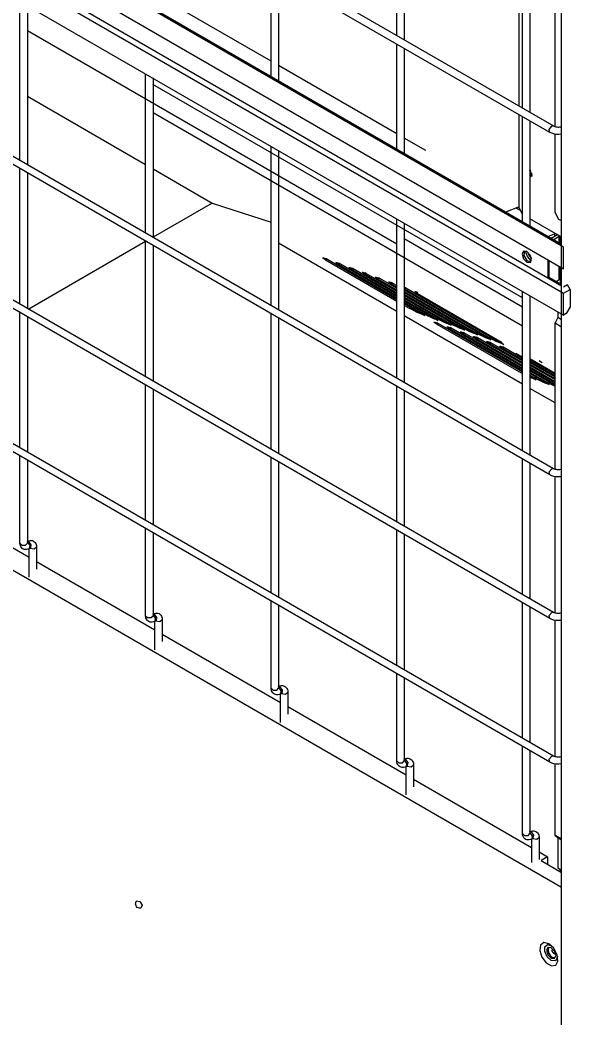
# Model space of a CAD drawing. Extents: x 594 to 813, y 174 to 240.
# Drawn here: x 762.632 to 764.123, y 197.816 to 200.519 of the extents above; entities that cross this region are included whole.
import ezdxf

# ---------------------------------------------------------------- set-up
doc = ezdxf.new("R2010")
doc.units = 0
doc.header["$MEASUREMENT"] = 0
doc.layers.add('AC.REF(S). PIPING', color=3, linetype='CONTINUOUS', lineweight=30)
doc.layers.add('LG-Product', color=3, linetype='CONTINUOUS')

# ---------------------------------------------------------------- blocks, each defined once
blk = doc.blocks.new('UW1-4')
at = {"layer": 'LG-Product', "color": 3, "linetype": 'Continuous'}
for p, q in [((3808.5, 4470.32), (3383.26, 4224.81)), ((3384.27, 4223.07), (3809.5, 4468.58)), ((3380.57, 4192), (3810.42, 4440.17)), ((3381.11, 4192.72), (3809.71, 4440.17)), ((3380.57, 4186.06), (3810.42, 4434.23)), ((3810.42, 4427.68), (3380.57, 4179.51)), ((3384.83, 4183.6), (3804.74, 4426.04)), ((3810.42, 4421.74), (3380.57, 4173.57)), ((3808.5, 4377.56), (3383.26, 4132.05)), ((3384.27, 4130.32), (3809.5, 4375.83)), ((3381.1, 3755.34), (3381.1, 4346.7)), ((3808.5, 4338.66), (3383.26, 4093.15)), ((3384.27, 4091.41), (3809.5, 4336.92)), ((3808.5, 4299.75), (3383.26, 4054.24)), ((3384.27, 4052.51), (3809.5, 4298.02)), ((3423.72, 4284.76), (3423.72, 4248.17)), ((3425.73, 4249.33), (3425.73, 4285.92)), ((3381.11, 4018.59), (3810.84, 4266.7)), ((3389.68, 4265.1), (3389.68, 4228.51)), ((3391.68, 4229.67), (3391.68, 4266.26)), ((3392.63, 4230.22), (3392.63, 4266.81)), ((3457.77, 4265.51), (3457.77, 4236.98)), ((3459.78, 4238.14), (3459.78, 4266.67)), ((3382.88, 4224.65), (3382.88, 4261.53)), ((3459.78, 4242.33), (3491.82, 4260.83)), ((3525.87, 4257.45), (3525.87, 4214.38)), ((3527.87, 4215.54), (3527.87, 4258.61)), ((3425.74, 4192.79), (3525.86, 4250.6)), ((3425.73, 4218.48), (3425.73, 4247.02)), ((3423.72, 4245.86), (3423.72, 4217.32)), ((3425.73, 4222.67), (3457.78, 4241.17)), ((3493.83, 4195.89), (3493.83, 4238.96)), ((3391.69, 4178.27), (3491.83, 4236.08)), ((3491.82, 4237.8), (3491.82, 4194.73)), ((3525.87, 4232.85), (3493.83, 4214.35)), ((3391.68, 4198.82), (3391.68, 4227.36)), ((3391.69, 4170.57), (3491.82, 4228.38)), ((3392.63, 4202.61), (3392.63, 4227.9)), ((3381.28, 4224.6), (3381.09, 4224.65)), ((3381.56, 4224.55), (3381.28, 4224.6)), ((3381.85, 4224.52), (3381.56, 4224.55)), ((3382.14, 4224.52), (3381.85, 4224.52)), ((3382.43, 4224.55), (3382.14, 4224.52)), ((3382.68, 4224.6), (3382.43, 4224.55)), ((3382.91, 4224.66), (3382.68, 4224.6)), ((3383.1, 4224.73), (3382.91, 4224.66)), ((3383.26, 4224.81), (3383.1, 4224.73)), ((3383.5, 4224.86), (3383.27, 4224.81)), ((3383.76, 4224.76), (3383.5, 4224.86)), ((3384.42, 4223.88), (3383.76, 4224.76)), ((3389.68, 4226.2), (3389.68, 4197.67)), ((3381.09, 4222.59), (3381.87, 4222.52)), ((3381.87, 4222.52), (3382.55, 4222.54)), ((3382.55, 4222.54), (3383.19, 4222.65)), ((3382.88, 4201.36), (3382.88, 4222.62)), ((3383.19, 4222.65), (3383.75, 4222.83)), ((3383.75, 4222.83), (3384.27, 4223.07)), ((3384.27, 4223.07), (3384.42, 4223.88)), ((3417.87, 4218.13), (3423.72, 4221.51)), ((3459.78, 4176.23), (3459.78, 4219.3)), ((3457.77, 4218.14), (3457.77, 4175.07)), ((3389.05, 4211.51), (3389.68, 4212.85)), ((3389.36, 4211.57), (3389.05, 4211.5)), ((3389.68, 4210.9), (3389.05, 4211.51)), ((3389.51, 4212.21), (3389.07, 4211.73)), ((3389.39, 4211.34), (3389.09, 4211.22)), ((3389.68, 4211.86), (3389.36, 4211.57)), ((3389.68, 4211.57), (3389.39, 4211.34)), ((3389.64, 4212.82), (3389.51, 4212.21)), ((3491.82, 4213.19), (3475.76, 4203.92)), ((3525.87, 4212.07), (3525.87, 4175.48)), ((3527.87, 4176.64), (3527.87, 4213.23)), ((3392.63, 4202.88), (3396.28, 4201.48)), ((3393.41, 4202.58), (3392.63, 4202.88)), ((3475.76, 4203.92), (3459.78, 4198.72)), ((3475.76, 4203.92), (3491.75, 4194.69)), ((3381.81, 4199.52), (3382.88, 4201.36)), ((3391.68, 4200.96), (3392.63, 4202.61)), ((3392.22, 4201.89), (3393.41, 4202.58)), ((3392.72, 4202.18), (3392.44, 4202.28)), ((3381.1, 4199.11), (3381.81, 4199.52)), ((3381.42, 4194.91), (3389.68, 4199.67)), ((3423.72, 4198.48), (3423.72, 4155.41)), ((3425.73, 4156.57), (3425.73, 4199.64)), ((3381.74, 4194.93), (3381.42, 4194.74)), ((3381.42, 4192.9), (3381.42, 4194.91)), ((3381.74, 4193.08), (3381.74, 4194.93)), ((3383.34, 4194.01), (3381.74, 4194.93)), ((3382.17, 4195.34), (3383.91, 4194.33)), ((3383.02, 4195.83), (3383.02, 4195.56)), ((3384.83, 4194.87), (3383.02, 4195.56)), ((3383.02, 4195.56), (3383.02, 4194.89)), ((3384.14, 4194.47), (3383.02, 4194.89)), ((3391.69, 4175.7), (3423.72, 4194.2)), ((3425.73, 4174.57), (3457.77, 4193.07)), ((3491.82, 4192.41), (3491.82, 4155.83)), ((3493.83, 4156.98), (3493.83, 4193.57)), ((3493.83, 4193.49), (3525.44, 4175.23)), ((3380.57, 4186.06), (3380.57, 4192)), ((3389.26, 4188.62), (3389.63, 4189.84)), ((3389.91, 4189.68), (3389.29, 4188.94)), ((3389.31, 4188.26), (3390.34, 4189.43)), ((3389.63, 4189.84), (3390.5, 4190.77)), ((3390.24, 4190.58), (3389.91, 4189.68)), ((3390.34, 4189.43), (3390.84, 4190.91)), ((3390.5, 4190.77), (3391.38, 4190.86)), ((3391.32, 4189.76), (3390.55, 4188.42)), ((3391.19, 4190.93), (3391.32, 4189.76)), ((3391.38, 4190.86), (3391.74, 4190.05)), ((3391.74, 4190.05), (3391.38, 4188.83)), ((3381.74, 4183.21), (3381.74, 4186.74)), ((3384.47, 4183.81), (3384.47, 4188.31)), ((3384.83, 4188.52), (3384.83, 4183.6)), ((3389.63, 4187.82), (3389.26, 4188.62)), ((3390.55, 4188.42), (3389.47, 4187.95)), ((3390.5, 4187.9), (3389.63, 4187.82)), ((3391.38, 4188.83), (3390.5, 4187.9)), ((3444.74, 4188.83), (3425.73, 4177.85)), ((3445.09, 4188.57), (3425.73, 4177.39)), ((3441.17, 4187.52), (3425.73, 4178.6)), ((3441.52, 4187.26), (3425.73, 4178.14)), ((3441.17, 4187.52), (3441.47, 4187.63)), ((3441.17, 4187.52), (3441.42, 4187.2)), ((3441.45, 4187.4), (3441.44, 4187.18)), ((3441.47, 4187.63), (3441.45, 4187.4)), ((3442.07, 4187.82), (3441.47, 4187.63)), ((3441.52, 4187.26), (3441.96, 4187.52)), ((3441.96, 4187.52), (3442.21, 4187.71)), ((3442.28, 4187.82), (3442.07, 4187.82)), ((3442.21, 4187.71), (3442.28, 4187.82)), ((3444.74, 4188.83), (3445.04, 4188.94)), ((3444.74, 4188.83), (3444.99, 4188.51)), ((3445.02, 4188.71), (3445.01, 4188.49)), ((3445.04, 4188.94), (3445.02, 4188.71)), ((3445.64, 4189.13), (3445.04, 4188.94)), ((3445.09, 4188.57), (3445.53, 4188.83)), ((3445.53, 4188.83), (3445.78, 4189.02)), ((3445.85, 4189.13), (3445.64, 4189.13)), ((3445.78, 4189.02), (3445.85, 4189.13)), ((3381.42, 4182.04), (3381.42, 4186.55)), ((3437.61, 4186.21), (3425.73, 4179.35)), ((3437.95, 4185.95), (3425.73, 4178.89)), ((3434.04, 4184.9), (3425.73, 4180.1)), ((3434.38, 4184.64), (3425.73, 4179.64)), ((3434.04, 4184.9), (3434.33, 4185.01)), ((3434.04, 4184.9), (3434.29, 4184.58)), ((3434.32, 4184.78), (3434.3, 4184.56)), ((3434.33, 4185.01), (3434.32, 4184.78)), ((3434.93, 4185.2), (3434.33, 4185.01)), ((3434.38, 4184.64), (3434.82, 4184.91)), ((3434.82, 4184.91), (3435.07, 4185.09)), ((3435.14, 4185.2), (3434.93, 4185.2)), ((3435.07, 4185.09), (3435.14, 4185.2)), ((3437.61, 4186.21), (3437.9, 4186.32)), ((3437.61, 4186.21), (3437.85, 4185.89)), ((3437.89, 4186.09), (3437.87, 4185.87)), ((3437.9, 4186.32), (3437.89, 4186.09)), ((3438.5, 4186.51), (3437.9, 4186.32)), ((3437.95, 4185.95), (3438.39, 4186.22)), ((3438.39, 4186.22), (3438.64, 4186.4)), ((3438.71, 4186.51), (3438.5, 4186.51)), ((3438.64, 4186.4), (3438.71, 4186.51)), ((3378.8, 4180.53), (3379.51, 4181.76)), ((3379.51, 4181.76), (3380.57, 4181.15)), ((3381.1, 4181.86), (3384.47, 4183.81)), ((3381.1, 4181.45), (3384.83, 4183.6)), ((3381.74, 4183.21), (3381.42, 4183.03)), ((3382.59, 4182.72), (3381.74, 4183.21)), ((3384.47, 4183.81), (3384.83, 4183.6)), ((3430.47, 4183.59), (3425.73, 4180.85)), ((3430.81, 4183.33), (3425.73, 4180.39)), ((3426.9, 4182.28), (3425.73, 4181.6)), ((3427.24, 4182.02), (3425.73, 4181.14)), ((3426.9, 4182.28), (3427.19, 4182.39)), ((3426.9, 4182.28), (3427.15, 4181.96)), ((3427.18, 4182.17), (3427.16, 4181.95)), ((3427.19, 4182.39), (3427.18, 4182.17)), ((3427.79, 4182.58), (3427.19, 4182.39)), ((3427.24, 4182.02), (3427.68, 4182.29)), ((3427.68, 4182.29), (3427.94, 4182.47)), ((3428.01, 4182.58), (3427.79, 4182.58)), ((3427.94, 4182.47), (3428.01, 4182.58)), ((3430.47, 4183.59), (3430.76, 4183.7)), ((3430.47, 4183.59), (3430.72, 4183.27)), ((3430.75, 4183.48), (3430.73, 4183.26)), ((3430.76, 4183.7), (3430.75, 4183.48)), ((3431.36, 4183.89), (3430.76, 4183.7)), ((3430.81, 4183.33), (3431.25, 4183.6)), ((3431.25, 4183.6), (3431.51, 4183.78)), ((3431.58, 4183.89), (3431.36, 4183.89)), ((3431.51, 4183.78), (3431.58, 4183.89)), ((3378.8, 4180.53), (3378.8, 4175.82)), ((3380.57, 4179.51), (3378.8, 4180.53)), ((3380.57, 4173.57), (3380.57, 4179.51)), ((3389.68, 4178.83), (3389.68, 4135.75)), ((3391.68, 4136.91), (3391.68, 4179.98)), ((3423.33, 4180.97), (3396.73, 4165.61)), ((3420.11, 4179.4), (3397.2, 4166.17)), ((3423.72, 4180.45), (3400.3, 4166.92)), ((3423.68, 4180.71), (3400.76, 4167.48)), ((3423.72, 4179.7), (3403.87, 4168.23)), ((3423.72, 4179.99), (3404.33, 4168.79)), ((3423.72, 4178.94), (3407.44, 4169.54)), ((3423.72, 4179.23), (3407.9, 4170.1)), ((3420.65, 4179.96), (3420.06, 4179.77)), ((3420.11, 4179.4), (3420.55, 4179.67)), ((3420.55, 4179.67), (3420.8, 4179.85)), ((3420.87, 4179.96), (3420.65, 4179.96)), ((3420.8, 4179.85), (3420.87, 4179.96)), ((3423.33, 4180.97), (3423.63, 4181.08)), ((3423.33, 4180.97), (3423.58, 4180.65)), ((3423.61, 4180.86), (3423.59, 4180.64)), ((3423.63, 4181.08), (3423.61, 4180.86)), ((3423.72, 4181.11), (3423.63, 4181.08)), ((3423.72, 4178.19), (3411.01, 4170.85)), ((3423.72, 4178.48), (3411.47, 4171.41)), ((3423.73, 4177.44), (3414.58, 4172.16)), ((3423.73, 4177.73), (3415.04, 4172.72)), ((3423.72, 4176.69), (3418.14, 4173.47)), ((3423.72, 4176.98), (3418.61, 4174.03)), ((3423.72, 4176.23), (3422.18, 4175.34)), ((3378.8, 4175.82), (3379.86, 4173.98)), ((3379.86, 4173.98), (3380.57, 4173.57)), ((3382.13, 4174.47), (3382.13, 4172.92)), ((3391.68, 4154.91), (3423.72, 4173.41)), ((3416.64, 4173.02), (3417.45, 4173.41)), ((3417.45, 4173.41), (3418.12, 4173.76)), ((3418.12, 4173.76), (3418.61, 4174.03)), ((3418.14, 4173.47), (3418.44, 4173.58)), ((3418.44, 4173.58), (3419.28, 4173.92)), ((3419.28, 4173.92), (3420.21, 4174.33)), ((3420.21, 4174.33), (3421.02, 4174.72)), ((3421.02, 4174.72), (3421.69, 4175.07)), ((3421.69, 4175.07), (3422.18, 4175.34)), ((3459.78, 4137.33), (3459.78, 4173.91)), ((3525.87, 4173.16), (3525.87, 4136.58)), ((3527.87, 4137.73), (3527.87, 4174.32)), ((3381.1, 4172.33), (3382.13, 4172.92)), ((3382.88, 4171.47), (3381.1, 4170.44)), ((3382.13, 4172.92), (3382.88, 4171.47)), ((3382.88, 4131.89), (3382.88, 4171.47)), ((3414.6, 4171.42), (3391.68, 4158.19)), ((3414.94, 4171.16), (3392.03, 4157.93)), ((3409.51, 4170.4), (3410.31, 4170.79)), ((3410.31, 4170.79), (3410.98, 4171.14)), ((3410.98, 4171.14), (3411.47, 4171.41)), ((3411.01, 4170.85), (3411.3, 4170.96)), ((3411.3, 4170.96), (3412.15, 4171.3)), ((3412.15, 4171.3), (3413.07, 4171.71)), ((3413.07, 4171.71), (3413.88, 4172.1)), ((3413.88, 4172.1), (3414.55, 4172.45)), ((3414.55, 4172.45), (3415.04, 4172.72)), ((3414.58, 4172.16), (3414.87, 4172.27)), ((3414.6, 4171.42), (3414.89, 4171.53)), ((3414.6, 4171.42), (3414.85, 4171.11)), ((3414.88, 4171.31), (3414.86, 4171.09)), ((3414.87, 4172.27), (3415.71, 4172.61)), ((3414.89, 4171.53), (3414.88, 4171.31)), ((3415.49, 4171.72), (3414.89, 4171.53)), ((3414.94, 4171.16), (3415.38, 4171.43)), ((3415.38, 4171.43), (3415.64, 4171.62)), ((3415.71, 4171.72), (3415.49, 4171.72)), ((3415.64, 4171.62), (3415.71, 4171.72)), ((3415.71, 4172.61), (3416.64, 4173.02)), ((3457.77, 4172.75), (3457.77, 4136.17)), ((3411.03, 4170.11), (3391.68, 4158.94)), ((3411.38, 4169.85), (3391.68, 4158.48)), ((3407.46, 4168.8), (3391.68, 4159.69)), ((3407.81, 4168.54), (3391.68, 4159.23)), ((3401.44, 4167.37), (3402.37, 4167.78)), ((3402.37, 4167.78), (3403.17, 4168.17)), ((3403.17, 4168.17), (3403.84, 4168.52)), ((3403.84, 4168.52), (3404.33, 4168.79)), ((3403.87, 4168.23), (3404.16, 4168.34)), ((3404.16, 4168.34), (3405.01, 4168.68)), ((3404.78, 4167.79), (3404.19, 4167.6)), ((3405, 4167.79), (3404.78, 4167.79)), ((3404.93, 4167.69), (3405, 4167.79)), ((3405.01, 4168.68), (3405.94, 4169.09)), ((3405.94, 4169.09), (3406.74, 4169.48)), ((3406.74, 4169.48), (3407.41, 4169.83)), ((3407.41, 4169.83), (3407.9, 4170.1)), ((3407.44, 4169.54), (3407.73, 4169.65)), ((3407.46, 4168.8), (3407.76, 4168.91)), ((3407.46, 4168.8), (3407.71, 4168.49)), ((3407.74, 4168.69), (3407.72, 4168.47)), ((3407.73, 4169.65), (3408.58, 4169.99)), ((3407.76, 4168.91), (3407.74, 4168.69)), ((3408.35, 4169.1), (3407.76, 4168.91)), ((3407.81, 4168.54), (3408.24, 4168.81)), ((3408.24, 4168.81), (3408.5, 4169)), ((3408.57, 4169.1), (3408.35, 4169.1)), ((3408.5, 4169), (3408.57, 4169.1)), ((3408.58, 4169.99), (3409.51, 4170.4)), ((3411.03, 4170.11), (3411.33, 4170.22)), ((3411.03, 4170.11), (3411.28, 4169.8)), ((3411.31, 4170), (3411.29, 4169.78)), ((3411.33, 4170.22), (3411.31, 4170)), ((3411.92, 4170.41), (3411.33, 4170.22)), ((3411.38, 4169.85), (3411.81, 4170.12)), ((3411.81, 4170.12), (3412.07, 4170.31)), ((3412.14, 4170.41), (3411.92, 4170.41)), ((3412.07, 4170.31), (3412.14, 4170.41)), ((3403.89, 4167.49), (3391.68, 4160.45)), ((3404.24, 4167.23), (3391.68, 4159.98)), ((3400.32, 4166.18), (3391.68, 4161.2)), ((3400.67, 4165.92), (3391.68, 4160.74)), ((3396.73, 4165.61), (3397.03, 4165.72)), ((3397.03, 4165.72), (3397.87, 4166.06)), ((3397.64, 4165.17), (3397.05, 4164.98)), ((3397.54, 4164.88), (3397.79, 4165.07)), ((3397.86, 4165.17), (3397.64, 4165.17)), ((3397.79, 4165.07), (3397.86, 4165.17)), ((3397.87, 4166.06), (3398.8, 4166.47)), ((3398.8, 4166.47), (3399.61, 4166.86)), ((3399.61, 4166.86), (3400.27, 4167.21)), ((3400.27, 4167.21), (3400.76, 4167.48)), ((3400.3, 4166.92), (3400.6, 4167.03)), ((3400.32, 4166.18), (3400.62, 4166.29)), ((3400.32, 4166.18), (3400.57, 4165.87)), ((3400.6, 4166.07), (3400.58, 4165.85)), ((3400.6, 4167.03), (3401.44, 4167.37)), ((3400.62, 4166.29), (3400.6, 4166.07)), ((3401.21, 4166.48), (3400.62, 4166.29)), ((3400.67, 4165.92), (3401.11, 4166.19)), ((3401.11, 4166.19), (3401.36, 4166.38)), ((3401.43, 4166.48), (3401.21, 4166.48)), ((3401.36, 4166.38), (3401.43, 4166.48)), ((3403.89, 4167.49), (3404.19, 4167.6)), ((3403.89, 4167.49), (3404.14, 4167.18)), ((3404.17, 4167.38), (3404.15, 4167.16)), ((3404.19, 4167.6), (3404.17, 4167.38)), ((3404.24, 4167.23), (3404.68, 4167.5)), ((3404.68, 4167.5), (3404.93, 4167.69)), ((3396.75, 4164.87), (3391.68, 4161.95)), ((3397.1, 4164.61), (3391.68, 4161.49)), ((3393.53, 4163.3), (3391.68, 4162.24)), ((3396.75, 4164.87), (3397.05, 4164.98)), ((3396.75, 4164.87), (3397, 4164.56)), ((3397.03, 4164.76), (3397.01, 4164.54)), ((3397.05, 4164.98), (3397.03, 4164.76)), ((3397.1, 4164.61), (3397.54, 4164.88)), ((3389.68, 4161.83), (3382.88, 4157.9)), ((3389.68, 4161.54), (3382.88, 4157.61)), ((3389.68, 4161.08), (3382.88, 4157.15)), ((3389.68, 4160.79), (3382.88, 4156.86)), ((3389.68, 4160.33), (3382.88, 4156.4)), ((3389.68, 4160.04), (3382.88, 4156.11)), ((3386.39, 4160.68), (3386.83, 4160.95)), ((3386.83, 4160.95), (3387.14, 4161.23)), ((3389.68, 4159.58), (3382.88, 4155.65)), ((3389.68, 4159.29), (3382.88, 4155.36)), ((3389.68, 4158.83), (3382.88, 4154.9)), ((3389.68, 4158.54), (3382.88, 4154.61)), ((3389.68, 4157.79), (3384.43, 4154.76)), ((3389.68, 4158.08), (3384.89, 4155.31)), ((3389.68, 4157.03), (3388, 4156.07)), ((3389.68, 4157.32), (3388.46, 4156.62)), ((3391.68, 4157.74), (3392.03, 4157.93)), ((3382.88, 4154.28), (3382.93, 4154.31)), ((3382.93, 4154.31), (3383.74, 4154.7)), ((3383.74, 4154.7), (3384.4, 4155.04)), ((3384.4, 4155.04), (3384.89, 4155.31)), ((3384.43, 4154.76), (3384.73, 4154.86)), ((3384.73, 4154.86), (3385.57, 4155.2)), ((3385.57, 4155.2), (3386.5, 4155.62)), ((3386.5, 4155.62), (3387.3, 4156.01)), ((3387.3, 4156.01), (3387.97, 4156.35)), ((3387.97, 4156.35), (3388.46, 4156.62)), ((3388, 4156.07), (3388.29, 4156.17)), ((3388.29, 4156.17), (3389.14, 4156.51)), ((3389.14, 4156.51), (3389.68, 4156.75)), ((3425.73, 4117.67), (3425.73, 4154.25)), ((3493.83, 4118.08), (3493.83, 4154.66)), ((3382.88, 4149.83), (3389.68, 4153.75)), ((3423.72, 4153.1), (3423.72, 4116.51)), ((3491.82, 4153.51), (3491.82, 4116.92)), ((3576.85, 4137.74), (3525.39, 4108.03)), ((3527.87, 4111.83), (3527.87, 4135.42)), ((3389.68, 4133.44), (3389.68, 4096.85)), ((3391.68, 4098.01), (3391.68, 4134.6)), ((3457.77, 4133.85), (3457.77, 4097.26)), ((3459.78, 4098.42), (3459.78, 4135.01)), ((3525.87, 4134.26), (3525.87, 4111.83)), ((3381.28, 4131.84), (3381.09, 4131.89)), ((3381.56, 4131.79), (3381.28, 4131.84)), ((3381.85, 4131.77), (3381.56, 4131.79)), ((3382.14, 4131.77), (3381.85, 4131.77)), ((3382.43, 4131.79), (3382.14, 4131.77)), ((3382.68, 4131.84), (3382.43, 4131.79)), ((3382.55, 4129.79), (3383.19, 4129.9)), ((3382.91, 4131.9), (3382.68, 4131.84)), ((3383.1, 4131.97), (3382.91, 4131.9)), ((3383.26, 4132.05), (3383.1, 4131.97)), ((3383.19, 4129.9), (3383.75, 4130.07)), ((3383.5, 4132.1), (3383.27, 4132.05)), ((3383.76, 4132), (3383.5, 4132.1)), ((3383.75, 4130.07), (3384.27, 4130.32)), ((3384.42, 4131.12), (3383.76, 4132)), ((3384.27, 4130.32), (3384.42, 4131.12)), ((3381.09, 4129.83), (3381.87, 4129.76)), ((3381.87, 4129.76), (3382.55, 4129.79)), ((3382.88, 4092.99), (3382.88, 4129.86)), ((3423.72, 4114.19), (3423.72, 4077.61)), ((3425.73, 4078.76), (3425.73, 4115.35)), ((3491.82, 4114.6), (3491.82, 4092.18)), ((3493.83, 4092.18), (3493.83, 4115.76)), ((3523.39, 4111), (3523.38, 4110.81)), ((3523.41, 4111.19), (3523.39, 4111)), ((3523.49, 4111.48), (3523.41, 4111.19)), ((3523.61, 4111.76), (3523.49, 4111.48)), ((3523.78, 4112.01), (3523.61, 4111.76)), ((3523.99, 4112.22), (3523.78, 4112.01)), ((3524.24, 4112.39), (3523.99, 4112.22)), ((3524.52, 4112.51), (3524.24, 4112.39)), ((3524.83, 4112.57), (3524.52, 4112.51)), ((3524.8, 4111.36), (3525.45, 4112.24)), ((3524.95, 4110.56), (3524.8, 4111.36)), ((3525.15, 4112.56), (3524.83, 4112.57)), ((3525.56, 4112.48), (3525.15, 4112.56)), ((3525.15, 4111.16), (3525.81, 4112.04)), ((3525.3, 4110.35), (3525.15, 4111.16)), ((3525.45, 4112.24), (3525.67, 4112.33)), ((3525.95, 4112.29), (3525.56, 4112.48)), ((3525.67, 4112.33), (3525.87, 4112.33)), ((3525.81, 4112.04), (3525.84, 4112.06)), ((3525.84, 4112.06), (3525.87, 4112.07)), ((3525.87, 4111.83), (3525.86, 4111.79)), ((3526.37, 4111.33), (3525.87, 4111.83)), ((3527.37, 4111.33), (3526.37, 4111.33)), ((3527.87, 4111.83), (3527.37, 4111.33)), ((3527.65, 4110.89), (3527.77, 4111.17)), ((3527.77, 4111.17), (3527.84, 4111.46)), ((3527.84, 4111.46), (3527.87, 4111.64)), ((3527.87, 4111.64), (3527.87, 4111.83)), ((3523.38, 4110.81), (3523.38, 4104.83)), ((3524.04, 4110.27), (3523.38, 4110.81)), ((3525.15, 4110.44), (3524.04, 4110.27)), ((3524.91, 4110.57), (3524.92, 4110.57)), ((3524.92, 4110.57), (3524.93, 4110.57)), ((3524.93, 4110.57), (3524.95, 4110.56)), ((3524.95, 4110.56), (3525.3, 4110.35)), ((3525.3, 4110.35), (3525.7, 4110.17)), ((3525.39, 4102.62), (3525.39, 4110.32)), ((3525.7, 4110.17), (3526.11, 4110.08)), ((3526.11, 4110.08), (3526.42, 4110.08)), ((3526.42, 4110.08), (3526.74, 4110.14)), ((3526.74, 4110.14), (3527.02, 4110.25)), ((3527.02, 4110.25), (3527.27, 4110.42)), ((3527.27, 4110.42), (3527.48, 4110.64)), ((3527.48, 4110.64), (3527.65, 4110.89)), ((3523.39, 4106.88), (3491.34, 4088.38)), ((3391.68, 4059.11), (3391.68, 4095.69)), ((3457.77, 4094.94), (3457.77, 4072.52)), ((3459.78, 4072.52), (3459.78, 4096.1)), ((3381.28, 4092.94), (3381.09, 4092.99)), ((3381.56, 4092.89), (3381.28, 4092.94)), ((3381.85, 4092.86), (3381.56, 4092.89)), ((3382.14, 4092.86), (3381.85, 4092.86)), ((3382.43, 4092.89), (3382.14, 4092.86)), ((3382.68, 4092.93), (3382.43, 4092.89)), ((3382.91, 4093), (3382.68, 4092.93)), ((3383.1, 4093.07), (3382.91, 4093)), ((3383.26, 4093.15), (3383.1, 4093.07)), ((3383.5, 4093.19), (3383.27, 4093.15)), ((3383.76, 4093.1), (3383.5, 4093.19)), ((3384.42, 4092.21), (3383.76, 4093.1)), ((3384.27, 4091.41), (3384.42, 4092.21)), ((3389.68, 4094.54), (3389.68, 4057.95)), ((3489.56, 4092.1), (3489.44, 4091.82)), ((3489.73, 4092.35), (3489.56, 4092.1)), ((3489.94, 4092.57), (3489.73, 4092.35)), ((3490.19, 4092.74), (3489.94, 4092.57)), ((3490.47, 4092.85), (3490.19, 4092.74)), ((3490.79, 4092.91), (3490.47, 4092.85)), ((3490.75, 4091.7), (3491.4, 4092.59)), ((3491.1, 4092.91), (3490.79, 4092.91)), ((3491.51, 4092.82), (3491.1, 4092.91)), ((3491.1, 4091.5), (3491.76, 4092.38)), ((3491.4, 4092.59), (3491.62, 4092.67)), ((3491.91, 4092.64), (3491.51, 4092.82)), ((3491.62, 4092.67), (3491.82, 4092.67)), ((3491.76, 4092.38), (3491.79, 4092.4)), ((3491.79, 4092.4), (3491.82, 4092.41)), ((3491.82, 4092.18), (3491.82, 4092.14)), ((3492.32, 4091.68), (3491.82, 4092.18)), ((3493.83, 4092.18), (3493.32, 4091.68)), ((3493.82, 4091.99), (3493.83, 4092.18)), ((3381.09, 4090.93), (3381.87, 4090.85)), ((3381.87, 4090.85), (3382.55, 4090.88)), ((3382.55, 4090.88), (3383.19, 4090.99)), ((3382.88, 4054.09), (3382.88, 4090.96)), ((3383.19, 4090.99), (3383.75, 4091.17)), ((3383.75, 4091.17), (3384.27, 4091.41)), ((3489.37, 4091.53), (3489.34, 4091.34)), ((3489.34, 4091.34), (3489.34, 4091.15)), ((3489.34, 4091.15), (3489.34, 4085.17)), ((3490, 4090.61), (3489.34, 4091.15)), ((3489.44, 4091.82), (3489.37, 4091.53)), ((3491.11, 4090.78), (3490, 4090.61)), ((3490.9, 4090.9), (3490.75, 4091.7)), ((3490.87, 4090.92), (3490.87, 4090.92)), ((3490.87, 4090.92), (3490.88, 4090.91)), ((3490.88, 4090.91), (3490.9, 4090.9)), ((3490.9, 4090.9), (3491.26, 4090.69)), ((3491.26, 4090.69), (3491.1, 4091.5)), ((3491.26, 4090.69), (3491.65, 4090.51)), ((3491.34, 4082.96), (3491.34, 4090.67)), ((3491.65, 4090.51), (3492.06, 4090.42)), ((3492.06, 4090.42), (3492.38, 4090.42)), ((3493.32, 4091.68), (3492.32, 4091.68)), ((3492.38, 4090.42), (3492.69, 4090.48)), ((3492.69, 4090.48), (3492.97, 4090.6)), ((3492.97, 4090.6), (3493.22, 4090.76)), ((3493.22, 4090.76), (3493.43, 4090.98)), ((3493.43, 4090.98), (3493.6, 4091.23)), ((3493.6, 4091.23), (3493.72, 4091.51)), ((3493.72, 4091.51), (3493.79, 4091.8)), ((3493.79, 4091.8), (3493.82, 4091.99)), ((3489.34, 4087.22), (3457.3, 4068.72)), ((3425.73, 4052.86), (3425.73, 4076.45)), ((3423.72, 4075.29), (3423.72, 4052.86)), ((3456.43, 4073.19), (3456.15, 4073.08)), ((3456.74, 4073.25), (3456.43, 4073.19)), ((3457.06, 4073.25), (3456.74, 4073.25)), ((3457.46, 4073.16), (3457.06, 4073.25)), ((3457.86, 4072.98), (3457.46, 4073.16)), ((3455.3, 4071.69), (3455.29, 4071.5)), ((3455.29, 4071.5), (3455.29, 4065.51)), ((3455.95, 4070.95), (3455.29, 4071.5)), ((3455.32, 4071.87), (3455.3, 4071.69)), ((3455.39, 4072.17), (3455.32, 4071.87)), ((3455.51, 4072.44), (3455.39, 4072.17)), ((3455.68, 4072.69), (3455.51, 4072.44)), ((3455.89, 4072.91), (3455.68, 4072.69)), ((3456.15, 4073.08), (3455.89, 4072.91)), ((3457.06, 4071.12), (3455.95, 4070.95)), ((3456.7, 4072.05), (3457.36, 4072.93)), ((3456.85, 4071.24), (3456.7, 4072.05)), ((3456.82, 4071.26), (3456.82, 4071.26)), ((3456.82, 4071.26), (3456.84, 4071.25)), ((3456.84, 4071.25), (3456.85, 4071.24)), ((3456.85, 4071.24), (3457.21, 4071.04)), ((3457.06, 4071.84), (3457.71, 4072.72)), ((3457.21, 4071.04), (3457.06, 4071.84)), ((3457.21, 4071.04), (3457.6, 4070.85)), ((3457.3, 4063.31), (3457.3, 4071.01)), ((3457.36, 4072.93), (3457.57, 4073.02)), ((3457.57, 4073.02), (3457.77, 4073.01)), ((3457.6, 4070.85), (3458.01, 4070.77)), ((3457.71, 4072.72), (3457.74, 4072.74)), ((3457.74, 4072.74), (3457.77, 4072.76)), ((3457.77, 4072.52), (3457.77, 4072.48)), ((3458.27, 4072.02), (3457.77, 4072.52)), ((3458.01, 4070.77), (3458.33, 4070.76)), ((3459.28, 4072.02), (3458.27, 4072.02)), ((3458.33, 4070.76), (3458.64, 4070.82)), ((3458.64, 4070.82), (3458.92, 4070.94)), ((3458.92, 4070.94), (3459.17, 4071.11)), ((3459.17, 4071.11), (3459.39, 4071.32)), ((3459.78, 4072.52), (3459.28, 4072.02)), ((3459.39, 4071.32), (3459.55, 4071.58)), ((3459.55, 4071.58), (3459.67, 4071.85)), ((3459.67, 4071.85), (3459.75, 4072.14)), ((3459.75, 4072.14), (3459.77, 4072.33)), ((3459.77, 4072.33), (3459.78, 4072.52)), ((3455.29, 4067.56), (3423.25, 4049.06)), ((3383.26, 4054.24), (3383.1, 4054.16)), ((3383.5, 4054.29), (3383.27, 4054.25)), ((3383.76, 4054.19), (3383.5, 4054.29)), ((3389.68, 4055.63), (3389.68, 4033.21)), ((3391.68, 4033.21), (3391.68, 4056.79)), ((3381.28, 4054.03), (3381.09, 4054.09)), ((3381.09, 4052.03), (3381.87, 4051.95)), ((3381.56, 4053.98), (3381.28, 4054.03)), ((3381.85, 4053.96), (3381.56, 4053.98)), ((3382.14, 4053.96), (3381.85, 4053.96)), ((3381.87, 4051.95), (3382.55, 4051.98)), ((3382.43, 4053.98), (3382.14, 4053.96)), ((3382.68, 4054.03), (3382.43, 4053.98)), ((3382.55, 4051.98), (3383.19, 4052.09)), ((3382.91, 4054.09), (3382.68, 4054.03)), ((3382.88, 4032.67), (3382.88, 4052.06)), ((3383.1, 4054.16), (3382.91, 4054.09)), ((3383.19, 4052.09), (3383.75, 4052.26)), ((3383.75, 4052.26), (3384.27, 4052.51)), ((3384.42, 4053.31), (3383.76, 4054.19)), ((3384.27, 4052.51), (3384.42, 4053.31)), ((3421.25, 4052.03), (3421.24, 4051.84)), ((3421.24, 4051.84), (3421.24, 4045.85)), ((3421.9, 4051.3), (3421.24, 4051.84)), ((3421.27, 4052.22), (3421.25, 4052.03)), ((3421.35, 4052.51), (3421.27, 4052.22)), ((3421.47, 4052.78), (3421.35, 4052.51)), ((3421.63, 4053.04), (3421.47, 4052.78)), ((3421.85, 4053.25), (3421.63, 4053.04)), ((3422.1, 4053.42), (3421.85, 4053.25)), ((3422.38, 4053.54), (3422.1, 4053.42)), ((3422.69, 4053.59), (3422.38, 4053.54)), ((3422.65, 4052.39), (3423.31, 4053.27)), ((3422.81, 4051.58), (3422.65, 4052.39)), ((3423.01, 4053.59), (3422.69, 4053.59)), ((3422.77, 4051.6), (3422.78, 4051.6)), ((3422.78, 4051.6), (3422.79, 4051.59)), ((3422.79, 4051.59), (3422.81, 4051.58)), ((3422.81, 4051.58), (3423.16, 4051.38)), ((3423.42, 4053.51), (3423.01, 4053.59)), ((3423.01, 4052.18), (3423.66, 4053.07)), ((3423.16, 4051.38), (3423.01, 4052.18)), ((3423.31, 4053.27), (3423.53, 4053.36)), ((3423.81, 4053.32), (3423.42, 4053.51)), ((3423.53, 4053.36), (3423.72, 4053.36)), ((3423.66, 4053.07), (3423.69, 4053.08)), ((3423.69, 4053.08), (3423.72, 4053.1)), ((3423.72, 4052.86), (3423.72, 4052.82)), ((3424.23, 4052.36), (3423.72, 4052.86)), ((3425.23, 4052.36), (3424.23, 4052.36)), ((3425.13, 4051.45), (3425.34, 4051.67)), ((3425.73, 4052.86), (3425.23, 4052.36)), ((3425.34, 4051.67), (3425.51, 4051.92)), ((3425.51, 4051.92), (3425.63, 4052.19)), ((3425.63, 4052.19), (3425.7, 4052.49)), ((3425.7, 4052.49), (3425.72, 4052.67)), ((3425.72, 4052.67), (3425.73, 4052.86)), ((3423.01, 4051.47), (3421.9, 4051.3)), ((3423.16, 4051.38), (3423.56, 4051.2)), ((3423.25, 4043.65), (3423.25, 4051.35)), ((3423.56, 4051.2), (3423.96, 4051.11)), ((3423.96, 4051.11), (3424.28, 4051.11)), ((3424.28, 4051.11), (3424.59, 4051.17)), ((3424.59, 4051.17), (3424.87, 4051.28)), ((3424.87, 4051.28), (3425.13, 4051.45)), ((3421.24, 4047.9), (3389.21, 4029.41)), ((3381.1, 4031.65), (3382.88, 4032.67)), ((3382.88, 4032.67), (3382.13, 4032.08)), ((3387.3, 4032.85), (3387.23, 4032.56)), ((3387.42, 4033.13), (3387.3, 4032.85)), ((3387.59, 4033.38), (3387.42, 4033.13)), ((3387.8, 4033.6), (3387.59, 4033.38)), ((3388.05, 4033.76), (3387.8, 4033.6)), ((3388.33, 4033.88), (3388.05, 4033.76)), ((3388.65, 4033.94), (3388.33, 4033.88)), ((3388.61, 4032.73), (3389.26, 4033.62)), ((3388.76, 4031.93), (3388.61, 4032.73)), ((3388.96, 4033.94), (3388.65, 4033.94)), ((3389.37, 4033.85), (3388.96, 4033.94)), ((3388.96, 4032.53), (3389.62, 4033.41)), ((3389.26, 4033.62), (3389.48, 4033.7)), ((3389.76, 4033.66), (3389.37, 4033.85)), ((3389.48, 4033.7), (3389.68, 4033.7)), ((3389.62, 4033.41), (3389.65, 4033.43)), ((3389.65, 4033.43), (3389.68, 4033.44)), ((3389.68, 4033.21), (3389.67, 4033.17)), ((3390.18, 4032.7), (3389.68, 4033.21)), ((3391.18, 4032.7), (3390.18, 4032.7)), ((3391.68, 4033.21), (3391.18, 4032.7)), ((3391.58, 4032.54), (3391.65, 4032.83)), ((3391.65, 4032.83), (3391.68, 4033.02)), ((3391.68, 4033.02), (3391.68, 4033.21)), ((3382.13, 4032.08), (3381.1, 4031.49)), ((3382.13, 4032.08), (3382.13, 4023.89)), ((3387.2, 4032.37), (3387.19, 4032.18)), ((3387.19, 4032.18), (3387.19, 4026.2)), ((3387.85, 4031.64), (3387.19, 4032.18)), ((3387.23, 4032.56), (3387.2, 4032.37)), ((3388.97, 4031.81), (3387.85, 4031.64)), ((3388.72, 4031.95), (3388.73, 4031.94)), ((3388.73, 4031.94), (3388.74, 4031.94)), ((3388.74, 4031.94), (3388.76, 4031.93)), ((3388.76, 4031.93), (3389.11, 4031.72)), ((3389.11, 4031.72), (3388.96, 4032.53)), ((3389.11, 4031.72), (3389.51, 4031.54)), ((3389.2, 4025.31), (3389.2, 4031.69)), ((3389.51, 4031.54), (3389.92, 4031.45)), ((3389.92, 4031.45), (3390.23, 4031.45)), ((3390.23, 4031.45), (3390.55, 4031.51)), ((3390.55, 4031.51), (3390.83, 4031.62)), ((3390.83, 4031.62), (3391.08, 4031.79)), ((3391.08, 4031.79), (3391.29, 4032.01)), ((3391.29, 4032.01), (3391.46, 4032.26)), ((3391.46, 4032.26), (3391.58, 4032.54)), ((3387.2, 4028.25), (3384.9, 4026.92)), ((3386.67, 4025.9), (3381.11, 4022.68)), ((3384.9, 4026.92), (3386.67, 4025.9)), ((3384.9, 4026.92), (3384.9, 4024.87)), ((3382.13, 4023.89), (3381.1, 4023.3)), ((3381.42, 4022.86), (3381.42, 4023.48)), ((3381.1, 4019.12), (3381.28, 4019.02)), ((3381.1, 4018.91), (3381.28, 4019.02)), ((3495.39, 4014.82), (3494.77, 4013.76)), ((3494.77, 4013.76), (3495.09, 4013.01)), ((3496.2, 4014.93), (3495.39, 4014.82)), ((3383.2, 4002.14), (3384.55, 4003.37)), ((3384.9, 4003.13), (3383.81, 4002.82)), ((3384.55, 4003.37), (3385.89, 4003.69)), ((3385.6, 4002.53), (3384.9, 4003.13)), ((3385.89, 4003.69), (3386.8, 4003)), ((3386.8, 4003), (3387, 4001.52)), ((3382.09, 3998.68), (3382.29, 4000.39)), ((3382.29, 4000.39), (3383.2, 4002.14)), ((3382.7, 4000.14), (3383.06, 4001.36)), ((3382.75, 4000.57), (3382.91, 4000.58)), ((3382.91, 4000.58), (3383.09, 4000.65)), ((3383.06, 4001.36), (3383.94, 4002.29)), ((3383.09, 4000.65), (3383.62, 4001.33)), ((3383.62, 4001.33), (3383.59, 4002.02)), ((3384.49, 4000.54), (3383.65, 3999.66)), ((3383.94, 4002.29), (3384.82, 4002.37)), ((3384.82, 4000.35), (3383.94, 3999.42)), ((3384.84, 4001.25), (3384.04, 3999.88)), ((3384.48, 4002.46), (3384.83, 4001.7)), ((3384.83, 4001.7), (3384.49, 4000.54)), ((3384.67, 4002.44), (3384.84, 4001.25)), ((3384.82, 4002.37), (3385.18, 4001.57)), ((3385.18, 4001.57), (3384.82, 4000.35)), ((3385.01, 3999.83), (3385.64, 4001.26)), ((3385.64, 4001.26), (3385.6, 4002.53)), ((3387, 4001.52), (3386.42, 3999.71)), ((3382.67, 3997.54), (3382.09, 3998.68)), ((3382.17, 3999.99), (3382.64, 3998.71)), ((3382.64, 3998.71), (3383.94, 3998.81)), ((3383.85, 3997.35), (3382.67, 3997.54)), ((3383.06, 3999.33), (3382.7, 4000.14)), ((3383.65, 3999.66), (3382.82, 3999.59)), ((3384.04, 3999.88), (3382.93, 3999.43)), ((3383.94, 3999.42), (3383.06, 3999.33)), ((3385.24, 3998.16), (3383.85, 3997.35)), ((3383.94, 3998.81), (3385.01, 3999.83)), ((3386.42, 3999.71), (3385.24, 3998.16))]:
    blk.add_line(p, q, dxfattribs=at)
for start, end in [(255.4412, 0), (0, 44.5588)]:
    blk.add_arc((3495.38, 4014.12), 1.15, start, end, dxfattribs=at)
blk = doc.blocks.new('A$C5B2C3915')
at = {"layer": 'LG-Product', "xscale": -1}
blk.add_blockref('UW1-4', (4349.343, -4289.044), dxfattribs=at)

msp = doc.modelspace()

# ---------------------------------------------------------------- block references
at = {"layer": 'AC.REF(S). PIPING', "linetype": 'Continuous', "xscale": 0.0099999999999909, "yscale": 0.0099999999999909, "zscale": 0.0099999999999909}
msp.add_blockref('A$C5B2C3915', (754.4172, 200.8743), dxfattribs=at)

doc.saveas('drawing.dxf')
